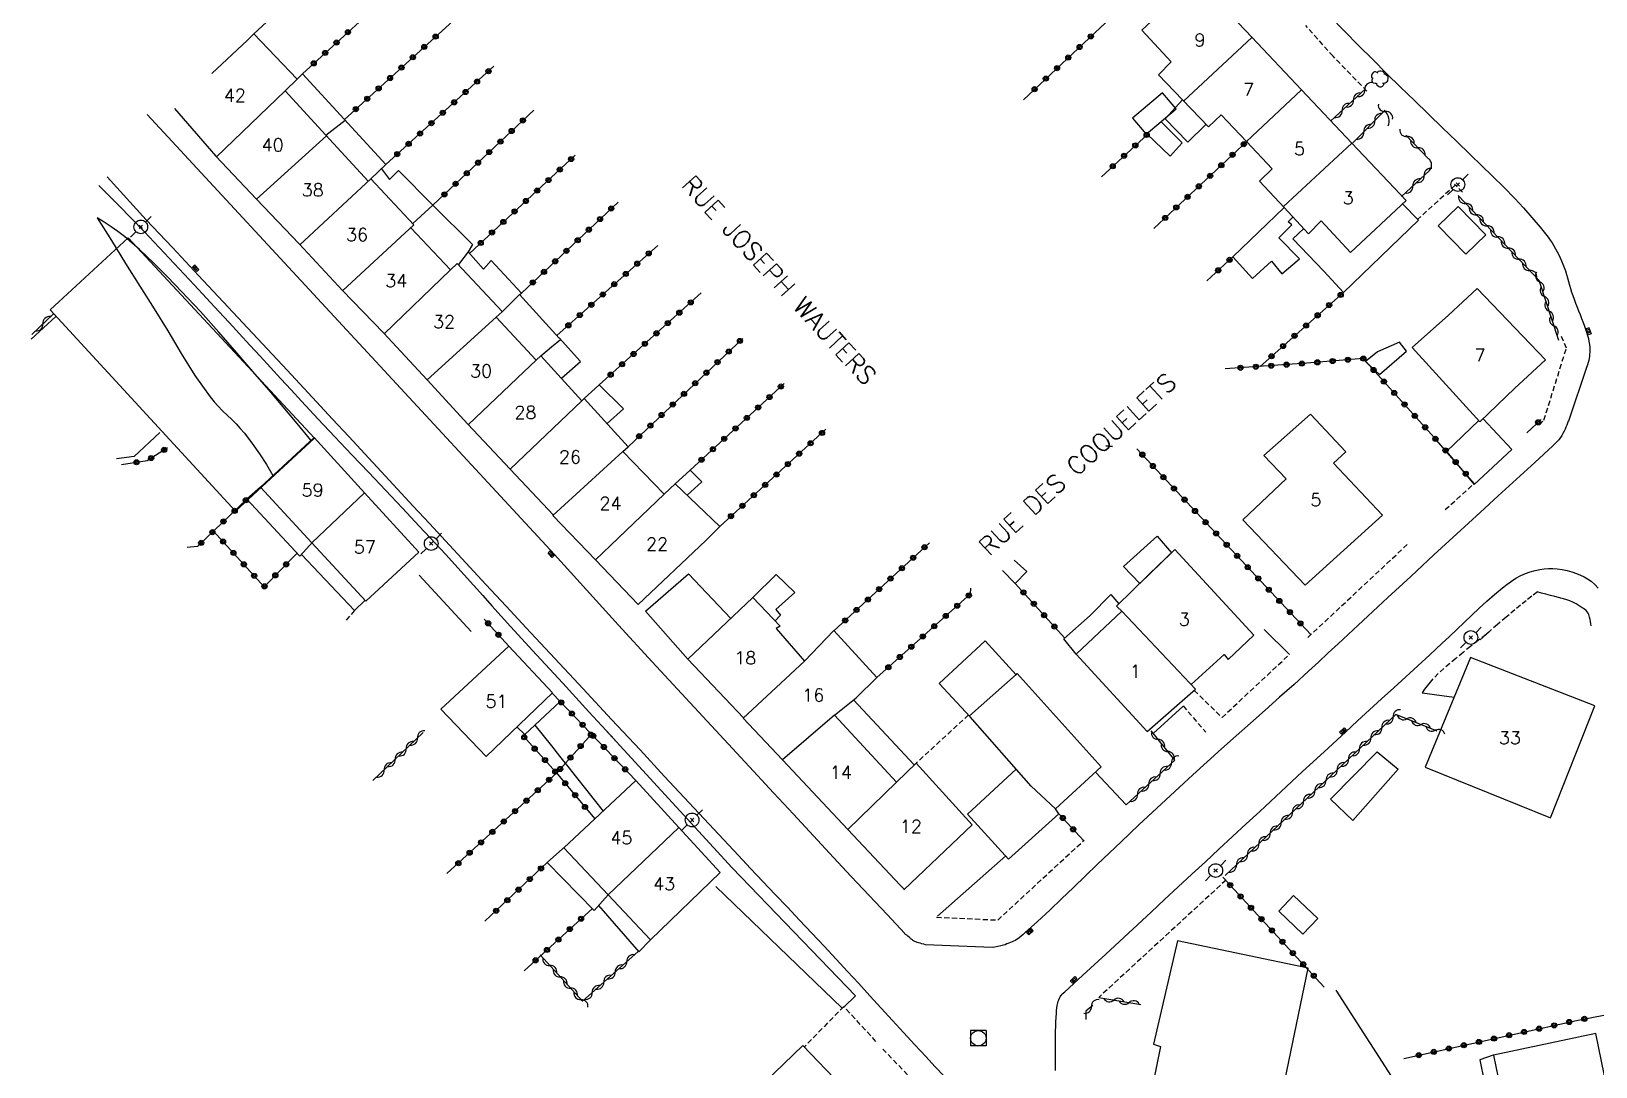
# Model space of a CAD drawing. Header units: millimetres. Extents: x 146000 to 147001, y 143000 to 144000.
# Drawn here: x 146361.1 to 146513.4, y 143409.1 to 143509.9 of the extents above; entities that cross this region are included whole.
import ezdxf
from ezdxf.enums import TextEntityAlignment as Align

# ---------------------------------------------------------------- set-up
doc = ezdxf.new("R2010")
doc.units = ezdxf.units.MM
doc.linetypes.add('DASHED', pattern=[0.75, 0.5, -0.25])
doc.layers.get('0').update_dxf_attribs({"linetype": 'CONTINUOUS'})
for name, color, linetype in [('W0014', 7, 'CONTINUOUS'), ('W0017', 7, 'CONTINUOUS'), ('W0101', 7, 'CONTINUOUS'), ('W0104', 1, 'CONTINUOUS'), ('W0105', 7, 'CONTINUOUS'), ('W0112', 1, 'DASHED'), ('W0211', 2, 'CONTINUOUS'), ('W0214', 2, 'CONTINUOUS'), ('W0300', 7, 'CONTINUOUS'), ('W0310', 3, 'CONTINUOUS'), ('W0322', 7, 'CONTINUOUS'), ('W0323', 7, 'CONTINUOUS'), ('W0333', 7, 'CONTINUOUS'), ('W0401', 7, 'CONTINUOUS'), ('W0420', 7, 'CONTINUOUS'), ('W0473', 7, 'CONTINUOUS'), ('W0989', 7, 'CONTINUOUS'), ('W0991', 7, 'CONTINUOUS'), ('W1102', 7, 'CONTINUOUS')]:
    doc.layers.add(name, color=color, linetype=linetype)
doc.styles.get("Standard").update_dxf_attribs({"font": 'romans.shx', "width": 0.85})

# ---------------------------------------------------------------- blocks, each defined once
blk = doc.blocks.new('T473')
for p, q in [((-0.166667, 0.166667), (0.166667, -0.166667)), ((-0.166667, -0.166667), (0.166667, 0.166667)), ((0.500001, 0.500001), (1.000002, 1.000002)), ((-1.000002, -1.000002), (-0.500001, -0.500001))]:
    blk.add_line(p, q)
blk.add_ellipse((0, 0), major_axis=(0.471405, 0.471405), ratio=1, start_param=5.4977871438, end_param=11.780972451)
blk = doc.blocks.new('T401')
for p, q in [((-0.3, 0.3), (0, 0.3)), ((-0.3, -0.25), (-0.3, 0.3)), ((-0.3, 0.15), (0, 0.15)), ((-0.3, 0), (0, 0)), ((0, 0.3), (0, -0.25)), ((-0.3, -0.15), (0, -0.15)), ((-0.3, -0.25), (-0.3, -0.3)), ((-0.3, -0.3), (0, -0.3)), ((0, -0.3), (0, -0.25))]:
    blk.add_line(p, q)
blk = doc.blocks.new('T420')
for p, q in [((0.75, 0.75), (-0.75, 0.75)), ((-0.75, 0.75), (-0.75, -0.75)), ((0.75, 0.75), (0.75, -0.75)), ((0.75, -0.75), (-0.75, -0.75))]:
    blk.add_line(p, q)
blk.add_ellipse((0, 0), major_axis=(-0.53, 0.53), ratio=1, start_param=3.926991, end_param=10.210176)
blk = doc.blocks.new('T300')
for p, q in [((-0.8, 0.51), (-0.86, 0.34)), ((-0.86, 0.34), (-0.86, 0.17)), ((-0.86, 0.17), (-0.74, 0.06)), ((-0.69, 0.63), (-0.8, 0.51)), ((-0.8, -0.06), (-0.74, 0.06)), ((-0.74, 0.06), (-0.69, 0.11)), ((-0.57, 0.69), (-0.69, 0.63)), ((-0.46, 0.69), (-0.57, 0.69)), ((-0.29, 0.63), (-0.46, 0.69)), ((-0.29, 0.63), (-0.17, 0.74)), ((-0.23, 0.57), (-0.29, 0.63)), ((-0.17, 0.74), (-0.06, 0.8)), ((-0.06, 0.8), (0.06, 0.8)), ((0.06, 0.8), (0.23, 0.74)), ((0.23, 0.74), (0.34, 0.63)), ((0.34, 0.63), (0.4, 0.51)), ((0.46, 0.46), (0.34, 0.46)), ((0.4, 0.51), (0.4, 0.46)), ((0.57, 0.4), (0.46, 0.46)), ((0.57, 0.4), (0.69, 0.29)), ((0.69, 0.29), (0.74, 0.17)), ((0.74, 0.06), (0.69, -0.17)), ((0.74, 0.17), (0.74, 0.06)), ((-0.8, -0.17), (-0.8, -0.06)), ((-0.8, -0.23), (-0.8, -0.17)), ((-0.74, -0.34), (-0.8, -0.23)), ((-0.69, -0.4), (-0.74, -0.34)), ((-0.51, -0.46), (-0.69, -0.4)), ((-0.4, -0.46), (-0.51, -0.46)), ((-0.4, -0.46), (-0.34, -0.46)), ((-0.34, -0.46), (-0.34, -0.4)), ((-0.34, -0.51), (-0.34, -0.46)), ((-0.29, -0.63), (-0.34, -0.51)), ((-0.17, -0.74), (-0.29, -0.63)), ((-0.06, -0.8), (-0.17, -0.74)), ((0.06, -0.8), (-0.06, -0.8)), ((0.17, -0.74), (0.06, -0.8)), ((0.23, -0.69), (0.17, -0.74)), ((0.29, -0.46), (0.23, -0.46)), ((0.29, -0.63), (0.23, -0.69)), ((0.46, -0.4), (0.29, -0.46)), ((0.34, -0.51), (0.29, -0.63)), ((0.34, -0.51), (0.34, -0.46)), ((0.57, -0.34), (0.46, -0.4)), ((0.63, -0.29), (0.57, -0.34)), ((0.69, -0.17), (0.63, -0.29))]:
    blk.add_line(p, q)
blk = doc.blocks.new('t323o')
at = {"color": 0, "linetype": 'Continuous'}
for radius in [0.25, 0.15]:
    blk.add_circle((0, 0), radius, dxfattribs=at)
blk = doc.blocks.new('t310o')
at = {"color": 0, "linetype": 'Continuous'}
for centre, start, end in [((-0.5, 0.38), 216.8699, 323.1304), ((0.5, -0.37), 36.8699, 143.1303)]:
    blk.add_arc(centre, 0.625, start, end, dxfattribs=at)
blk = doc.blocks.new('t322o')
at = {"color": 0, "linetype": 'Continuous'}
for radius in [0.25, 0.15]:
    blk.add_circle((0, 0), radius, dxfattribs=at)

msp = doc.modelspace()

# ---------------------------------------------------------------- linework, layer by layer
at = {"layer": 'W0014'}
for points in [[(146487.56, 143511.35), (146490.36, 143508.48), (146491.7, 143507.14), (146493.05, 143505.8), (146494.41, 143504.47), (146495.77, 143503.15), (146497.14, 143501.83), (146498.51, 143500.51), (146499.87, 143499.19), (146501.23, 143497.86), (146502.31, 143496.82), (146503.4, 143495.77), (146504.48, 143494.72), (146505.54, 143493.63), (146506.38, 143492.72), (146507.21, 143491.79), (146508.02, 143490.84), (146508.79, 143489.85), (146508.98, 143489.58), (146509.17, 143489.3), (146509.34, 143489.01), (146509.51, 143488.72), (146509.67, 143488.44), (146509.81, 143488.15), (146509.95, 143487.85), (146510.08, 143487.56), (146510.15, 143487.4), (146510.22, 143487.23), (146510.28, 143487.07), (146510.35, 143486.9), (146510.46, 143486.57), (146510.57, 143486.23), (146510.67, 143485.89), (146510.77, 143485.55), (146510.87, 143485.2), (146510.97, 143484.86), (146511.07, 143484.52), (146511.19, 143484.19), (146511.32, 143483.81), (146511.46, 143483.43), (146511.6, 143483.06), (146511.75, 143482.69), (146511.89, 143482.32), (146512.04, 143481.94), (146512.18, 143481.57), (146512.31, 143481.19), (146512.42, 143480.9), (146512.53, 143480.6), (146512.62, 143480.3), (146512.7, 143479.99), (146512.76, 143479.7), (146512.8, 143479.41), (146512.83, 143479.12), (146512.85, 143478.82), (146512.84, 143478.63), (146512.82, 143478.44), (146512.8, 143478.26), (146512.77, 143478.07), (146512.73, 143477.86), (146512.68, 143477.65), (146512.62, 143477.45), (146512.55, 143477.24)], [(146412.03, 143458.99), (146372.37, 143501.79)], [(146368.49, 143495.72), (146368.49, 143495.72), (146372.28, 143491.55), (146374.83, 143488.84), (146377.37, 143486.13), (146380.25, 143483.06), (146383.12, 143479.99), (146385.99, 143476.91), (146388.86, 143473.84), (146390.43, 143472.15), (146392, 143470.45), (146393.57, 143468.76), (146395.14, 143467.07), (146396.71, 143465.38), (146398.28, 143463.68), (146399.85, 143461.99), (146401.42, 143460.3), (146403.39, 143458.18), (146405.36, 143456.07), (146407.32, 143453.95), (146409.29, 143451.83), (146412.06, 143448.86), (146414.82, 143445.89), (146417.59, 143442.92), (146420.36, 143439.95), (146422.75, 143437.38), (146425.15, 143434.81), (146427.55, 143432.25), (146429.95, 143429.68), (146431.13, 143428.42), (146432.33, 143427.16), (146433.52, 143425.9), (146434.71, 143424.64), (146435.9, 143423.38), (146437.09, 143422.12), (146438.28, 143420.85), (146439.46, 143419.58), (146440.56, 143418.4), (146441.66, 143417.21), (146442.75, 143416.02), (146443.84, 143414.83), (146444.93, 143413.64), (146446.02, 143412.45), (146447.11, 143411.27), (146448.21, 143410.08), (146449.08, 143409.15), (146449.96, 143408.22)], [(146369.62, 143492.94), (146369.62, 143492.94), (146367.68, 143494.9), (146367.68, 143494.9), (146367.68, 143494.9), (146367.68, 143494.9)], [(146369.62, 143492.94), (146372.09, 143490.4), (146374.52, 143487.82), (146376.94, 143485.23), (146379.36, 143482.64), (146380.36, 143481.55), (146381.37, 143480.46), (146382.37, 143479.36), (146383.37, 143478.27), (146384.37, 143477.17), (146385.37, 143476.08), (146386.38, 143474.99), (146387.39, 143473.9), (146389.02, 143472.16), (146390.66, 143470.42), (146392.3, 143468.69), (146393.95, 143466.96), (146395.59, 143465.23), (146397.23, 143463.5), (146398.86, 143461.75), (146400.49, 143460.01), (146401.41, 143459.01), (146402.32, 143458), (146403.23, 143457), (146404.13, 143455.99), (146405.04, 143454.98), (146405.94, 143453.97), (146406.85, 143452.97), (146407.76, 143451.96), (146410.29, 143449.2), (146412.83, 143446.44), (146415.37, 143443.68), (146417.92, 143440.93)], [(146363.48, 143482.13), (146361.09, 143479.93)], [(146512.55, 143477.26), (146510.77, 143471.96)], [(146373.6, 143470.85), (146371.1, 143468.52), (146369.4, 143468.3)], [(146510.74, 143471.96), (146510.67, 143471.76), (146510.6, 143471.56), (146510.52, 143471.37), (146510.43, 143471.18), (146510.33, 143470.97), (146510.22, 143470.76), (146510.11, 143470.56), (146509.98, 143470.36), (146509.81, 143470.15), (146509.64, 143469.94), (146509.45, 143469.74), (146509.25, 143469.56)], [(146509.25, 143469.56), (146507.48, 143467.94), (146505.7, 143466.31), (146503.92, 143464.69), (146502.15, 143463.06), (146499.9, 143460.99), (146497.66, 143458.93), (146495.41, 143456.85), (146493.17, 143454.78), (146492.21, 143453.89), (146491.24, 143452.99), (146490.28, 143452.09), (146489.31, 143451.19), (146488.35, 143450.29), (146487.38, 143449.4), (146486.41, 143448.5), (146485.44, 143447.61), (146484.04, 143446.34), (146482.63, 143445.08), (146481.22, 143443.83), (146479.81, 143442.57), (146478.4, 143441.32), (146476.99, 143440.06), (146475.58, 143438.8), (146474.19, 143437.53), (146472.43, 143435.91), (146470.68, 143434.29), (146468.94, 143432.66), (146467.2, 143431.02), (146466.03, 143429.92), (146464.88, 143428.81), (146463.72, 143427.69), (146462.57, 143426.57), (146461.41, 143425.45), (146460.25, 143424.35), (146459.07, 143423.26), (146457.87, 143422.18), (146457.67, 143422.01), (146457.47, 143421.83), (146457.27, 143421.66), (146457.05, 143421.51), (146456.9, 143421.42), (146456.74, 143421.35), (146456.58, 143421.28), (146456.42, 143421.21), (146456.26, 143421.14), (146456.09, 143421.07), (146455.92, 143421), (146455.75, 143420.95), (146455.48, 143420.88), (146455.2, 143420.82), (146454.92, 143420.77), (146454.64, 143420.74)], [(146446.15, 143422.08), (146444.41, 143423.93), (146442.67, 143425.78), (146440.93, 143427.64), (146439.2, 143429.49), (146437.25, 143431.59), (146435.3, 143433.69), (146433.36, 143435.79), (146431.41, 143437.89), (146428.12, 143441.43), (146424.83, 143444.98), (146421.55, 143448.53), (146418.28, 143452.09), (146416.71, 143453.81), (146415.15, 143455.53), (146413.59, 143457.26), (146412.04, 143458.99)], [(146461.27, 143416), (146463.48, 143418.04), (146465.7, 143420.08), (146467.91, 143422.12), (146470.12, 143424.17), (146471.44, 143425.39), (146472.76, 143426.62), (146474.09, 143427.85), (146475.41, 143429.07), (146476.73, 143430.3), (146478.06, 143431.53), (146479.38, 143432.76), (146480.7, 143433.98), (146482.79, 143435.92), (146484.87, 143437.85), (146486.96, 143439.78), (146489.05, 143441.7), (146490.22, 143442.78), (146491.4, 143443.86), (146492.57, 143444.93), (146493.75, 143446), (146494.92, 143447.08), (146496.1, 143448.15), (146497.27, 143449.22), (146498.44, 143450.3), (146499.18, 143450.98), (146499.9, 143451.67), (146500.62, 143452.36), (146501.34, 143453.06), (146502.07, 143453.75), (146502.81, 143454.42), (146503.57, 143455.08), (146504.34, 143455.72), (146504.76, 143456.05), (146505.2, 143456.37), (146505.65, 143456.67), (146506.12, 143456.93), (146506.57, 143457.13), (146507.03, 143457.29), (146507.51, 143457.43), (146507.99, 143457.52), (146508.41, 143457.58), (146508.83, 143457.61), (146509.25, 143457.61), (146509.67, 143457.58), (146510.15, 143457.51), (146510.63, 143457.42), (146511.09, 143457.29), (146511.55, 143457.13), (146511.92, 143456.98), (146512.28, 143456.81), (146512.63, 143456.61), (146512.96, 143456.38), (146513.33, 143456.06), (146513.67, 143455.71)], [(146441.34, 143416.03), (146429.34, 143428.49), (146416.98, 143441.95)], [(146448.15, 143421), (146447.98, 143421.04), (146447.81, 143421.09), (146447.64, 143421.14), (146447.48, 143421.19), (146447.35, 143421.23), (146447.23, 143421.27), (146447.11, 143421.32), (146446.99, 143421.38), (146446.93, 143421.42), (146446.88, 143421.46), (146446.82, 143421.51), (146446.77, 143421.55), (146446.72, 143421.6), (146446.66, 143421.65), (146446.61, 143421.7), (146446.56, 143421.74), (146446.45, 143421.83), (146446.33, 143421.92), (146446.22, 143422), (146446.11, 143422.08)], [(146454.64, 143420.74), (146448.15, 143421)], [(146440.23, 143414.95), (146441.35, 143416.03)], [(146460.82, 143408.77), (146460.82, 143409.29), (146460.82, 143409.82), (146460.82, 143410.34), (146460.82, 143410.86), (146460.83, 143411.3), (146460.83, 143411.74), (146460.83, 143412.17), (146460.83, 143412.61), (146460.84, 143413.04), (146460.85, 143413.48), (146460.87, 143413.91), (146460.9, 143414.35), (146460.92, 143414.6), (146460.95, 143414.85), (146460.98, 143415.1), (146461.04, 143415.35), (146461.08, 143415.5), (146461.13, 143415.65), (146461.19, 143415.79), (146461.26, 143415.92), (146461.36, 143416.06), (146461.47, 143416.19), (146461.59, 143416.31), (146461.72, 143416.41)]]:
    msp.add_lwpolyline(points, dxfattribs=at)
at = {"layer": 'W0017'}
for points in [[(146483.6, 143449.25), (146481.12, 143451.69)], [(146496.51, 143445.52), (146499.64, 143445.1)], [(146464.7, 143437.8), (146467.7, 143434.61)], [(146455.97, 143429.64), (146449.31, 143423.77)]]:
    msp.add_lwpolyline(points, dxfattribs=at)
at = {"layer": 'W0101'}
for points in [[(146479.93, 143509.31), (146474.54, 143514.99), (146469.23, 143510), (146472.09, 143506.94), (146470.85, 143505.66), (146473.17, 143503.22)], [(146385.8, 143504.11), (146386.97, 143505.23), (146382.77, 143509.64), (146382.13, 143509.03)], [(146484.76, 143504.19), (146479.93, 143509.31)], [(146489.66, 143499.02), (146484.76, 143504.19)], [(146385.8, 143504.11), (146389.77, 143499.78)], [(146473.17, 143503.22), (146475.7, 143500.59), (146476.95, 143501.78), (146479.42, 143499.16)], [(146375.02, 143502.39), (146379.06, 143497.74)], [(146389.77, 143499.78), (146393.88, 143495.3)], [(146479.42, 143499.16), (146481.92, 143496.51), (146480.67, 143495.32), (146483.07, 143492.75)], [(146494.95, 143493.43), (146489.66, 143499.02)], [(146379.06, 143497.74), (146383.03, 143493.57)], [(146398.35, 143491.07), (146394.15, 143495.55)], [(146383.03, 143493.57), (146387.18, 143489.21)], [(146483.07, 143492.75), (146485.46, 143490.19), (146486.69, 143491.45), (146489.55, 143488.36), (146494.95, 143493.43)], [(146398.05, 143490.78), (146401.91, 143486.68)], [(146387.18, 143489.21), (146391.4, 143484.68)], [(146406.96, 143482.6), (146402.56, 143487.31), (146401.91, 143486.68)], [(146391.4, 143484.68), (146395.38, 143480.55)], [(146408.57, 143484.23), (146406.93, 143482.58)], [(146406.93, 143482.58), (146406.35, 143482.06)], [(146410.24, 143477.88), (146406.35, 143482.06)], [(146395.38, 143480.55), (146399.63, 143475.96)], [(146410.71, 143478.32), (146410.24, 143477.88)], [(146414.68, 143473.93), (146410.71, 143478.32)], [(146399.63, 143475.96), (146403.61, 143471.67)], [(146414.92, 143474.16), (146414.69, 143473.93)], [(146419.19, 143469.46), (146414.92, 143474.16)], [(146403.61, 143471.67), (146407.73, 143467.27)], [(146388.63, 143470.36), (146383.39, 143465.52), (146388.39, 143460.12)], [(146393.54, 143464.98), (146388.63, 143470.36)], [(146418.7, 143469.01), (146419.19, 143469.46)], [(146418.7, 143469.01), (146422.71, 143464.84)], [(146407.73, 143467.27), (146411.92, 143462.79)], [(146398.82, 143459.19), (146393.54, 143464.98)], [(146420.18, 143454.12), (146426.76, 143460.33), (146428.12, 143461.7), (146423.78, 143465.87), (146422.71, 143464.84)], [(146411.92, 143462.79), (146411.88, 143462.77), (146416.03, 143458.45)], [(146388.39, 143460.12), (146393.67, 143454.42), (146398.82, 143459.19)], [(146416.03, 143458.45), (146420.18, 143454.12)], [(146474.03, 143446.31), (146477.24, 143449.23), (146477.62, 143448.76), (146480.13, 143451.11), (146472.44, 143459.47), (146469.95, 143457.05), (146466.75, 143453.96), (146467.35, 143453.39)], [(146425.03, 143448.8), (146431.36, 143454.78), (146434, 143452.01), (146433.62, 143451.77), (146436.36, 143448.59)], [(146467.27, 143453.47), (146462.83, 143449.27), (146469.73, 143441.76)], [(146439.31, 143443.33), (146441.4, 143445.04), (146443.42, 143447), (146439.24, 143451.57), (146436.36, 143448.59)], [(146411.84, 143445.51), (146405.38, 143439.32), (146400.96, 143443.93), (146407.6, 143450.06)], [(146407.6, 143450.06), (146411.84, 143445.51)], [(146425.03, 143448.8), (146430.42, 143443.07), (146430.41, 143443.06)], [(146469.73, 143441.76), (146474.45, 143445.87)], [(146445.34, 143436.83), (146439.31, 143443.33)], [(146430.41, 143443.06), (146434.22, 143439)], [(146434.22, 143439), (146440.61, 143432.21)], [(146446.06, 143426.35), (146452.71, 143432.66), (146447.25, 143438.68), (146445.34, 143436.83)], [(146417.25, 143425.85), (146412.95, 143430.43), (146419.94, 143436.97)], [(146419.94, 143436.97), (146424.15, 143432.41)], [(146424.15, 143432.41), (146428.17, 143428.04)], [(146440.61, 143432.21), (146445.7, 143426.79)], [(146428.17, 143428.04), (146421.37, 143421.46), (146417.25, 143425.85)], [(146481.86, 143401.5), (146485.41, 143418.71), (146472.71, 143421.37), (146470.36, 143411.33), (146471.03, 143411.08), (146469.46, 143403.29), (146470.43, 143403.07), (146470.27, 143402.25), (146471.6, 143400.01), (146474.16, 143399.49), (146474.35, 143399.61)]]:
    msp.add_lwpolyline(points, dxfattribs=at)
for points in [[(146362.92, 143482.78), (146370.53, 143489.79), (146388.65, 143470.31), (146380.98, 143463.18)], [(146502.14, 143471.88), (146495.53, 143479.11), (146499.08, 143482.27), (146501.88, 143484.86), (146508.54, 143477.91), (146505.51, 143475.14), (146505.53, 143475.15)], [(146485.12, 143455.99), (146492.64, 143462.79), (146487.89, 143467.85), (146489.09, 143468.96), (146485.66, 143472.62), (146481.11, 143468.62), (146483.27, 143466.33), (146479.06, 143462.35)], [(146513.34, 143444.25), (146501.22, 143448.94), (146496.82, 143438.28), (146509.01, 143433.35)], [(146513.42, 143412.35), (146503.45, 143410.26), (146504.84, 143403.64), (146514.8, 143405.72)], [(146436.2, 143411.2), (146443.76, 143403.31), (146436.33, 143396.24), (146428.8, 143404.07)]]:
    msp.add_lwpolyline(points, close=True, dxfattribs=at)
at = {"layer": 'W0104'}
for points in [[(146394.15, 143495.55), (146395.61, 143496.93), (146387.48, 143505.77), (146386.97, 143505.23)], [(146475.46, 143500.83), (146473.7, 143499.1), (146471.5, 143501.38), (146473.17, 143503.23)], [(146389.77, 143499.78), (146391.65, 143501.24)], [(146469.72, 143499.92), (146471.98, 143497.75), (146473.16, 143499.04), (146471.1, 143501.1)], [(146395.18, 143496.52), (146395.97, 143495.47), (146396.85, 143496.35), (146400.2, 143492.99)], [(146400.2, 143492.99), (146398.25, 143491.18)], [(146400.2, 143492.99), (146404.05, 143489.16), (146403.63, 143488.42)], [(146483.07, 143492.75), (146478.07, 143487.95), (146479.99, 143485.83), (146481.84, 143487.54), (146482.85, 143486.3), (146484.58, 143487.75), (146482.55, 143489.79), (146483.83, 143491.06), (146483.48, 143491.36), (146483.93, 143491.82)], [(146494.59, 143493.1), (146496.17, 143491.52), (146488.86, 143484.49), (146486.93, 143486.54), (146483.92, 143489.7), (146484.99, 143490.69)], [(146408.62, 143484.27), (146408.82, 143484.42), (146405.87, 143487.59), (146405.13, 143486.74), (146403.63, 143488.42), (146402.67, 143487.19)], [(146412.7, 143476.13), (146414.55, 143477.76), (146412.5, 143480.05), (146412.48, 143480.04), (146408.62, 143484.27), (146406.88, 143482.54)], [(146411.75, 143479.18), (146412.63, 143479.91)], [(146410.71, 143478.32), (146411.75, 143479.18)], [(146414.91, 143474.15), (146416.38, 143475.48), (146418.74, 143473.14), (146417.15, 143471.71)], [(146502.45, 143472.18), (146505.24, 143469.19)], [(146502.02, 143472.01), (146498.89, 143468.99), (146501.58, 143465.8)], [(146501.58, 143465.79), (146505.24, 143469.19)], [(146423.78, 143465.87), (146425.25, 143467.18), (146426.37, 143466.05), (146424.95, 143464.74)], [(146383.39, 143465.52), (146382.09, 143464.37), (146387.23, 143458.8), (146388.5, 143460.22)], [(146387.4, 143458.99), (146392.57, 143453.52), (146393.58, 143454.51)], [(146456.8, 143458.44), (146458.02, 143457.33), (146456.9, 143456.16)], [(146420.88, 143453.47), (146425.07, 143457.08), (146429.21, 143452.75)], [(146431.36, 143454.78), (146433.61, 143457.03), (146435.44, 143455.29), (146433.6, 143453.61), (146434.04, 143453.07), (146433.51, 143452.52)], [(146456.9, 143456.16), (146455.66, 143457.41)], [(146462.83, 143449.27), (146461.63, 143450.77), (146464.19, 143453.05), (146466.2, 143455.09), (146466.98, 143454.19)], [(146420.88, 143453.47), (146425.03, 143448.8)], [(146452.45, 143443.26), (146457, 143447.3)], [(146447.06, 143438.5), (146441.14, 143444.82)], [(146456.97, 143438.09), (146452.24, 143433.69), (146456.25, 143429.34), (146461.14, 143433.75), (146460.81, 143434.22)], [(146417.25, 143425.85), (146415.9, 143424.34), (146411.33, 143429), (146413.12, 143430.6)], [(146445.7, 143426.79), (146446.1, 143426.38)], [(146416.31, 143424.8), (146420.23, 143420.3), (146421.37, 143421.46)], [(146503.44, 143410.26), (146502.13, 143409.78), (146502.99, 143405.65), (146504.35, 143405.95)]]:
    msp.add_lwpolyline(points, dxfattribs=at)
for points in [[(146471.23, 143503.92), (146468.32, 143501.43), (146469.65, 143499.87), (146472.57, 143502.36)], [(146498.06, 143490.96), (146500.76, 143488.2), (146502.71, 143490.1), (146500.02, 143492.86)], [(146494.32, 143479.65), (146492.17, 143478.71), (146491, 143477.77), (146492.36, 143476.48), (146495, 143478.76)], [(146469.03, 143456.17), (146467.42, 143457.8), (146470.7, 143460.76), (146472.12, 143459.15)], [(146460.81, 143434.22), (146458.45, 143436.42), (146452.51, 143443.19), (146449.49, 143446.41), (146453.96, 143450.57), (146456.98, 143447.27), (146457.09, 143447.4), (146465.27, 143438.32)], [(146494.17, 143438.08), (146489.76, 143433.09), (146487.59, 143435.16), (146492.14, 143439.78)], [(146484, 143425.79), (146486.35, 143423.55), (146484.91, 143422.04), (146482.56, 143424.28)]]:
    msp.add_lwpolyline(points, close=True, dxfattribs=at)
at = {"layer": 'W0105'}
for points in [[(146412.59, 143444.67), (146411.82, 143445.48)], [(146412.59, 143444.67), (146409.15, 143441.47), (146408.38, 143442.19)]]:
    msp.add_lwpolyline(points, dxfattribs=at)
at = {"layer": 'W0112'}
for points in [[(146491.14, 143504.07), (146487.84, 143507.46), (146485.19, 143510.45)], [(146500.46, 143494.24), (146499.65, 143495.02)], [(146499.72, 143494.91), (146496.1, 143491.6)], [(146507.93, 143471.58), (146508.37, 143472.05), (146510.56, 143479.05), (146510.07, 143480.23)], [(146498.76, 143463.34), (146501.59, 143465.89)], [(146485.39, 143450.9), (146495.14, 143460.02)], [(146507.74, 143455.33), (146507.18, 143454.91), (146506.63, 143454.48), (146506.09, 143454.04), (146505.55, 143453.6), (146504.69, 143452.88), (146503.84, 143452.16), (146503, 143451.42), (146502.16, 143450.67)], [(146512.96, 143452.02), (146512.94, 143452.24), (146512.91, 143452.45), (146512.87, 143452.66), (146512.82, 143452.87), (146512.77, 143453.01), (146512.73, 143453.14), (146512.67, 143453.28), (146512.59, 143453.4), (146512.48, 143453.52), (146512.36, 143453.62), (146512.23, 143453.71), (146512.1, 143453.8), (146511.81, 143453.99), (146511.51, 143454.17), (146511.19, 143454.33), (146510.88, 143454.47), (146510.52, 143454.6), (146510.15, 143454.7), (146509.78, 143454.79), (146509.42, 143454.89), (146509, 143455), (146508.57, 143455.11), (146508.15, 143455.22), (146507.73, 143455.33)], [(146392.57, 143453.52), (146391.73, 143452.59)], [(146502.72, 143451.17), (146501.97, 143450.61), (146501.23, 143450.03), (146500.5, 143449.45), (146499.78, 143448.85), (146499.21, 143448.37), (146498.64, 143447.89), (146498.09, 143447.4), (146497.56, 143446.87), (146497.28, 143446.55), (146497, 143446.21), (146496.75, 143445.87), (146496.51, 143445.51)], [(146477.03, 143443.11), (146483.59, 143449.25)], [(146474.32, 143445.75), (146477.05, 143443.1)], [(146452.34, 143443.37), (146447.25, 143438.68)], [(146473.25, 143444.25), (146475.45, 143441.67)], [(146470.45, 143441.43), (146469.97, 143441.96)], [(146449.23, 143423.68), (146455.19, 143423.4), (146463.61, 143431.18)], [(146477.42, 143427.29), (146465.02, 143415.86)], [(146440.2, 143414.99), (146436.34, 143411.04)], [(146443.33, 143411.59), (146440.19, 143414.99)], [(146447.46, 143407.26), (146444.01, 143410.83)]]:
    msp.add_lwpolyline(points, dxfattribs=at)
at = {"layer": 'W0211'}
for points in [[(146388.32, 143470.09), (146386.97, 143471.72), (146385.62, 143473.35), (146384.25, 143474.96), (146382.87, 143476.57), (146381.11, 143478.59), (146379.35, 143480.62), (146377.56, 143482.62), (146375.73, 143484.58), (146374.39, 143485.96), (146373.02, 143487.33), (146371.62, 143488.66), (146370.16, 143489.92), (146369.53, 143490.41), (146368.87, 143490.88), (146368.2, 143491.33), (146367.51, 143491.74)], [(146440.04, 143414.83), (146427.75, 143426.67)]]:
    msp.add_lwpolyline(points, dxfattribs=at)
at = {"layer": 'W0214'}
for points in [[(146367.51, 143491.74), (146368.89, 143489.53), (146370.27, 143487.31), (146371.66, 143485.1), (146373.05, 143482.89), (146374.37, 143480.73), (146375.67, 143478.54), (146377.02, 143476.39), (146378.49, 143474.32), (146378.88, 143473.85), (146379.3, 143473.4), (146379.72, 143472.96), (146380.16, 143472.54), (146380.6, 143472.11), (146381.03, 143471.68), (146381.44, 143471.23), (146381.84, 143470.77), (146382.59, 143469.78), (146383.31, 143468.77), (146383.98, 143467.72), (146384.61, 143466.65)], [(146410.13, 143442.37), (146410.93, 143441.36), (146411.73, 143440.36), (146412.53, 143439.35), (146413.33, 143438.34), (146414.19, 143437.26), (146415.05, 143436.18), (146415.91, 143435.09), (146416.77, 143434.01)]]:
    msp.add_lwpolyline(points, dxfattribs=at)
at = {"layer": 'W0300'}
for points in [[(146403.93, 143451.47), (146398.84, 143456.95)], [(146488.11, 143416.58), (146498.23, 143400.84)]]:
    msp.add_lwpolyline(points, dxfattribs=at)
at = {"layer": 'W0310'}
for points in [[(146487.62, 143501.18), (146490.96, 143504.26)], [(146489.78, 143499.05), (146492.86, 143502.14)], [(146493.2, 143500.68), (146493.26, 143500.86), (146493.3, 143501.06), (146493.3, 143501.25), (146493.27, 143501.45), (146493.2, 143501.67), (146493.1, 143501.87), (146492.97, 143502.06), (146492.81, 143502.23)], [(146497.14, 143497.5), (146494.92, 143499.78)], [(146497.23, 143496.34), (146497.3, 143496.43), (146497.37, 143496.54), (146497.41, 143496.65), (146497.44, 143496.77), (146497.44, 143496.87), (146497.44, 143496.97), (146497.42, 143497.07), (146497.38, 143497.17), (146497.34, 143497.27), (146497.28, 143497.36), (146497.21, 143497.45), (146497.14, 143497.52)], [(146494.52, 143493.81), (146497.24, 143496.35)], [(146509.81, 143479.8), (146507.92, 143485.65), (146500.02, 143493.9)], [(146361.14, 143480.39), (146363.24, 143482.4)], [(146497.99, 143441.79), (146493.95, 143443.42), (146477.33, 143427.73)], [(146399.25, 143441.66), (146394.35, 143436.97)], [(146467.7, 143434.61), (146472.42, 143438.97), (146470.45, 143441.43)], [(146410.63, 143420), (146414.75, 143415.49), (146420.19, 143420.35)], [(146465.02, 143415.86), (146469.13, 143415.18)], [(146464.44, 143415.1), (146463.78, 143414.52), (146463.77, 143413.73)]]:
    msp.add_lwpolyline(points, dxfattribs=at)
at = {"layer": 'W0322'}
msp.add_lwpolyline([(146419.95, 143436.98), (146412.6, 143444.67)], dxfattribs=at)
at = {"layer": 'W0323'}
for points in [[(146457.69, 143503.23), (146475.81, 143520.27)], [(146392.75, 143518.91), (146382.77, 143509.64)], [(146387.48, 143505.77), (146397.47, 143514.88)], [(146402.12, 143510.89), (146391.58, 143501.31)], [(146395.61, 143496.93), (146406.14, 143506.49)], [(146400.21, 143493), (146410.03, 143502.23)], [(146469.79, 143499.9), (146465.29, 143495.74)], [(146470.39, 143490.71), (146479.54, 143499.27)], [(146414.06, 143497.83), (146403.75, 143488.28)], [(146408.82, 143484.42), (146418.23, 143493.27)], [(146422.08, 143489.06), (146412.26, 143480.28)], [(146475.56, 143485.61), (146478.07, 143487.95)], [(146416.38, 143475.48), (146426.32, 143484.43)], [(146480.73, 143477.27), (146488.86, 143484.49)], [(146430.36, 143480.01), (146419.19, 143469.46)], [(146501.59, 143465.89), (146497.68, 143470.37), (146490.78, 143478.05), (146485.28, 143477.59), (146481.05, 143477.29), (146477.33, 143477.06)], [(146425.25, 143467.18), (146434.38, 143475.61)], [(146438.45, 143471.16), (146428.12, 143461.7)], [(146506.7, 143470.82), (146508.12, 143472.12)], [(146369.86, 143467.72), (146372.36, 143468.11), (146374.36, 143469.38)], [(146485.69, 143451.18), (146468.73, 143469.26)], [(146382.09, 143464.37), (146377.28, 143459.77), (146376.28, 143459.66)], [(146378.83, 143461.26), (146383.76, 143455.84), (146386.96, 143459.08)], [(146439.24, 143451.55), (146448.55, 143460.12)], [(146443.42, 143447), (146452.55, 143455.15), (146452.58, 143455.71)], [(146456.9, 143456.16), (146461.72, 143450.85)], [(146407.58, 143450.05), (146405.2, 143452.69)], [(146415.62, 143441.49), (146412.25, 143437.73), (146401.56, 143427.92)], [(146409, 143441.29), (146412.17, 143437.79), (146415.97, 143433.26)], [(146463.56, 143431.12), (146461.14, 143433.75)], [(146411.33, 143428.99), (146405.26, 143423.28)], [(146477.12, 143427.56), (146486.98, 143416.88)], [(146415.72, 143424.52), (146409.08, 143418.47)], [(146494.73, 143409.93), (146511.55, 143413.63), (146517.18, 143414.72)]]:
    msp.add_lwpolyline(points, dxfattribs=at)
at = {"layer": 'W0333'}
msp.add_lwpolyline([(146470.34, 143441.54), (146473.26, 143444.23)], dxfattribs=at)
at = {"layer": 'W1102'}
for points in [[(146382.13, 143509.03), (146378.67, 143505.8)], [(146473.29, 143503.1), (146479.93, 143509.3)], [(146479.42, 143499.16), (146484.76, 143504.2)], [(146379.12, 143497.68), (146385.8, 143504.11)], [(146389.83, 143499.72), (146383.03, 143493.57)], [(146483, 143492.83), (146489.66, 143499.02)], [(146394.15, 143495.55), (146387.25, 143489.13)], [(146391.42, 143484.66), (146398.35, 143491.07)], [(146401.91, 143486.68), (146395.46, 143480.46)], [(146406.35, 143482.06), (146399.63, 143475.96)], [(146409.05, 143476.74), (146403.66, 143471.62)], [(146410.24, 143477.88), (146409.05, 143476.74)], [(146414.69, 143473.93), (146407.73, 143467.27)], [(146411.88, 143462.77), (146418.7, 143469.01)], [(146393.54, 143464.98), (146388.39, 143460.12)], [(146422.71, 143464.84), (146416.03, 143458.45)], [(146474.45, 143445.87), (146467.27, 143453.47)], [(146436.36, 143448.59), (146430.41, 143443.06)], [(146439.31, 143443.33), (146434.22, 143439)], [(146445.34, 143436.83), (146440.61, 143432.21)], [(146424.15, 143432.41), (146417.25, 143425.85)]]:
    msp.add_lwpolyline(points, dxfattribs=at)

# ---------------------------------------------------------------- block references
at = {"layer": 'W0300'}
msp.add_blockref('T300', (146492.44, 143505.26), dxfattribs=at)
at = {"layer": 'W0310'}
for p, rotation in [((146490.93, 143504.22), 42.5762286559029), ((146488.72, 143502.19), 42.5762286559029), ((146489.83, 143503.21), 42.5762286559029), ((146492.95, 143502.08), 133.7514466073358), ((146491.9, 143501.18), 45.06492962343233), ((146490.84, 143500.11), 45.06492962343233), ((146495.05, 143499.65), 134.2249214119711), ((146496.1, 143498.57), 134.2249214119711), ((146496.72, 143495.86), 42.93863461129253), ((146495.62, 143494.84), 42.93863461129253), ((146500.76, 143493.13), 133.7556373201657), ((146501.8, 143492.04), 133.7556373201657), ((146502.84, 143490.96), 133.7556373201657), ((146503.87, 143489.88), 133.7556373201657), ((146504.91, 143488.79), 133.7556373201657), ((146505.95, 143487.71), 133.7556373201657), ((146506.99, 143486.63), 133.7556373201657), ((146507.97, 143485.51), 107.8927150664889), ((146508.43, 143484.08), 107.8927150664889), ((146508.89, 143482.65), 107.8927150664889), ((146362.23, 143481.43), 43.71378236812096), ((146509.35, 143481.23), 107.8927150664889), ((146493.69, 143443.18), 223.3506608524866), ((146495.02, 143442.99), 158.1082649029513), ((146398.68, 143441.12), 223.8146529284074), ((146470.81, 143440.98), 128.7195031800773), ((146491.51, 143441.12), 223.3506608524866), ((146492.6, 143442.15), 223.3506608524866), ((146496.41, 143442.43), 158.1082649029513), ((146497.8, 143441.87), 158.1082649029513), ((146397.6, 143440.08), 223.8146529284074), ((146471.75, 143439.81), 128.7195031800773), ((146490.42, 143440.09), 223.3506608524866), ((146395.44, 143438.01), 223.8146529284074), ((146396.52, 143439.04), 223.8146529284074), ((146472.1, 143438.68), 42.72400134330816), ((146488.24, 143438.03), 223.3506608524866), ((146489.33, 143439.06), 223.3506608524866), ((146469.9, 143436.64), 42.72400134330816), ((146471, 143437.66), 42.72400134330816), ((146487.15, 143437), 223.3506608524866), ((146468.8, 143435.63), 42.72400134330816), ((146484.97, 143434.94), 223.3506608524866), ((146486.06, 143435.97), 223.3506608524866), ((146483.88, 143433.91), 223.3506608524866), ((146481.7, 143431.85), 223.3506608524866), ((146482.79, 143432.88), 223.3506608524866), ((146480.61, 143430.82), 223.3506608524866), ((146478.42, 143428.76), 223.3506608524866), ((146479.51, 143429.79), 223.3506608524866), ((146411.57, 143418.97), 312.3911098686414), ((146417.95, 143418.35), 41.73537866348947), ((146419.07, 143419.35), 41.73537866348947), ((146412.58, 143417.86), 312.3911098686414), ((146413.59, 143416.76), 312.3911098686414), ((146416.83, 143417.35), 41.73537866348947), ((146414.6, 143415.65), 312.3911098686414), ((146415.71, 143416.35), 41.73537866348947), ((146464.31, 143414.99), 221.0931836170682), ((146466.5, 143415.61), 350.7096551287678), ((146467.98, 143415.37), 350.7096551287678)]:
    msp.add_blockref('t310o', p, dxfattribs=dict(at, rotation=rotation))
at = {"layer": 'W0322', "rotation": 133.6968353374837}
for p in [(146412.69, 143444.58), (146413.73, 143443.49), (146414.77, 143442.41), (146415.8, 143441.32), (146416.84, 143440.24), (146417.87, 143439.15), (146418.91, 143438.07)]:
    msp.add_blockref('t322o', p, dxfattribs=at)
at = {"layer": 'W0323'}
for p, rotation in [((146390.81, 143508.8), 42.36348972557325), ((146391.92, 143509.81), 42.36348972557325), ((146399.35, 143508.38), 222.2979039414502), ((146400.46, 143509.38), 222.2979039414502), ((146463.16, 143508.37), 43.23762993244519), ((146464.25, 143509.4), 43.23762993244519), ((146389.7, 143507.79), 42.36348972557325), ((146398.24, 143507.37), 222.2979039414502), ((146462.06, 143507.34), 43.23762993244519), ((146388.59, 143506.78), 42.36348972557325), ((146396.02, 143505.35), 222.2979039414502), ((146397.13, 143506.36), 222.2979039414502), ((146405.6, 143506.01), 42.27690412962689), ((146460.97, 143506.31), 43.23762993244519), ((146394.91, 143504.34), 222.2979039414502), ((146403.38, 143503.99), 42.27690412962689), ((146404.49, 143505), 42.27690412962689), ((146458.78, 143504.26), 43.23762993244519), ((146459.88, 143505.29), 43.23762993244519), ((146392.69, 143502.32), 222.2979039414502), ((146393.8, 143503.33), 222.2979039414502), ((146402.27, 143502.98), 42.27690412962689), ((146400.05, 143500.96), 42.27690412962689), ((146401.16, 143501.97), 42.27690412962689), ((146408.96, 143501.22), 43.25280380439003), ((146398.94, 143499.95), 42.27690412962689), ((146407.86, 143500.19), 43.25280380439003), ((146469.69, 143499.81), 222.7864515269333), ((146396.72, 143497.94), 42.27690412962689), ((146397.83, 143498.94), 42.27690412962689), ((146405.68, 143498.14), 43.25280380439003), ((146406.77, 143499.16), 43.25280380439003), ((146467.49, 143497.78), 222.7864515269333), ((146468.59, 143498.79), 222.7864515269333), ((146478.06, 143497.88), 43.13291613178464), ((146479.15, 143498.91), 43.13291613178464), ((146404.59, 143497.11), 43.25280380439003), ((146412.55, 143496.44), 222.8040226179023), ((146413.65, 143497.46), 222.8040226179023), ((146466.39, 143496.76), 222.7864515269333), ((146476.96, 143496.86), 43.13291613178464), ((146402.4, 143495.05), 43.25280380439003), ((146403.49, 143496.08), 43.25280380439003), ((146411.45, 143495.42), 222.8040226179023), ((146474.77, 143494.81), 43.13291613178464), ((146475.87, 143495.83), 43.13291613178464), ((146401.31, 143494.02), 43.25280380439003), ((146409.25, 143493.38), 222.8040226179023), ((146410.35, 143494.4), 222.8040226179023), ((146473.68, 143493.78), 43.13291613178464), ((146408.15, 143492.36), 222.8040226179023), ((146416.47, 143491.62), 43.24363570589423), ((146417.56, 143492.65), 43.24363570589423), ((146471.49, 143491.73), 43.13291613178464), ((146472.58, 143492.76), 43.13291613178464), ((146405.95, 143490.32), 222.8040226179023), ((146407.05, 143491.34), 222.8040226179023), ((146415.38, 143490.59), 43.24363570589423), ((146404.85, 143489.3), 222.8040226179023), ((146414.29, 143489.56), 43.24363570589423), ((146412.1, 143487.51), 43.24363570589423), ((146413.19, 143488.53), 43.24363570589423), ((146420.09, 143487.28), 221.7581499854992), ((146421.21, 143488.28), 221.7581499854992), ((146477.76, 143487.65), 42.79609328432922), ((146411.01, 143486.48), 43.24363570589423), ((146418.97, 143486.28), 221.7581499854992), ((146476.66, 143486.63), 42.79609328432922), ((146409.92, 143485.45), 43.24363570589423), ((146416.74, 143484.28), 221.7581499854992), ((146417.85, 143485.28), 221.7581499854992), ((146488.58, 143484.24), 41.5832453670682), ((146415.62, 143483.28), 221.7581499854992), ((146424.19, 143482.51), 42.00367548975589), ((146425.3, 143483.51), 42.00367548975589), ((146487.46, 143483.25), 41.5832453670682), ((146413.38, 143481.28), 221.7581499854992), ((146414.5, 143482.28), 221.7581499854992), ((146423.07, 143481.5), 42.00367548975589), ((146485.21, 143481.26), 41.5832453670682), ((146486.34, 143482.25), 41.5832453670682), ((146420.84, 143479.49), 42.00367548975589), ((146421.96, 143480.5), 42.00367548975589), ((146430.09, 143479.76), 223.391748744118), ((146484.09, 143480.26), 41.5832453670682), ((146419.73, 143478.49), 42.00367548975589), ((146429, 143478.73), 223.391748744118), ((146481.85, 143478.27), 41.5832453670682), ((146482.97, 143479.26), 41.5832453670682), ((146490.79, 143478.04), 131.9686470747108), ((146417.5, 143476.48), 42.00367548975589), ((146418.61, 143477.49), 42.00367548975589), ((146426.82, 143476.67), 223.391748744118), ((146427.91, 143477.7), 223.391748744118), ((146478.82, 143477.15), 183.6125466702007), ((146480.32, 143477.25), 183.6125466702007), ((146481.82, 143477.35), 184.0576939237104), ((146483.31, 143477.45), 184.0576939237104), ((146484.81, 143477.56), 184.0576939237104), ((146486.31, 143477.68), 184.7386435337785), ((146487.8, 143477.8), 184.7386435337785), ((146489.29, 143477.93), 184.7386435337785), ((146491.79, 143476.93), 131.9686470747108), ((146425.73, 143475.64), 223.391748744118), ((146434.07, 143475.32), 42.68992647379822), ((146492.79, 143475.81), 131.9686470747108), ((146423.55, 143473.58), 223.391748744118), ((146424.64, 143474.61), 223.391748744118), ((146432.97, 143474.3), 42.68992647379822), ((146493.8, 143474.7), 131.9686470747108), ((146494.8, 143473.58), 131.9686470747108), ((146422.46, 143472.55), 223.391748744118), ((146430.76, 143472.27), 42.68992647379822), ((146431.87, 143473.29), 42.68992647379822), ((146495.8, 143472.47), 131.9686470747108), ((146507.81, 143471.84), 42.49214464134503), ((146420.28, 143470.49), 223.391748744118), ((146421.37, 143471.52), 223.391748744118), ((146429.66, 143471.25), 42.68992647379822), ((146438.08, 143470.81), 222.4548831714365), ((146496.81, 143471.35), 131.9686470747108), ((146374.02, 143469.16), 32.45823405157341), ((146427.46, 143469.22), 42.68992647379822), ((146428.56, 143470.24), 42.68992647379822), ((146435.86, 143468.79), 222.4548831714365), ((146436.97, 143469.8), 222.4548831714365), ((146497.81, 143470.23), 131.0498890960079), ((146498.79, 143469.1), 131.0498890960079), ((146371.34, 143467.95), 8.769100938238173), ((146372.76, 143468.36), 32.45823405157341), ((146426.35, 143468.2), 42.68992647379822), ((146434.76, 143467.77), 222.4548831714365), ((146469.27, 143468.69), 133.1541999401767), ((146470.3, 143467.59), 133.1541999401767), ((146499.78, 143467.97), 131.0498890960079), ((146432.54, 143465.75), 222.4548831714365), ((146433.65, 143466.76), 222.4548831714365), ((146471.32, 143466.5), 133.1541999401767), ((146500.76, 143466.84), 131.0498890960079), ((146381.97, 143464.26), 223.7269699799275), ((146431.44, 143464.74), 222.4548831714365), ((146472.35, 143465.4), 133.1541999401767), ((146473.38, 143464.31), 133.1541999401767), ((146380.89, 143463.22), 223.7269699799275), ((146429.22, 143462.71), 222.4548831714365), ((146430.33, 143463.72), 222.4548831714365), ((146474.4, 143463.21), 133.1541999401767), ((146378.72, 143461.15), 223.7269699799275), ((146379.8, 143462.19), 223.7269699799275), ((146475.43, 143462.12), 133.1541999401767), ((146377.63, 143460.11), 223.7269699799275), ((146379.76, 143460.24), 312.3031786651417), ((146448.06, 143459.68), 42.65189638587891), ((146476.45, 143461.03), 133.1541999401767), ((146477.48, 143459.93), 133.1541999401767), ((146380.77, 143459.13), 312.3031786651417), ((146446.96, 143458.66), 42.65189638587891), ((146478.51, 143458.84), 133.1541999401767), ((146381.78, 143458.02), 312.3031786651417), ((146382.79, 143456.91), 312.3031786651417), ((146384.85, 143456.95), 45.33776208509354), ((146385.91, 143458.02), 45.33776208509354), ((146444.75, 143456.63), 42.65189638587891), ((146445.86, 143457.64), 42.65189638587891), ((146479.53, 143457.74), 133.1541999401767), ((146480.56, 143456.65), 133.1541999401767), ((146383.8, 143455.88), 45.33776208509354), ((146443.65, 143455.61), 42.65189638587891), ((146457.69, 143455.29), 312.2151384381003), ((146481.58, 143455.55), 133.1541999401767), ((146441.44, 143453.58), 42.65189638587891), ((146442.55, 143454.59), 42.65189638587891), ((146451.25, 143453.99), 41.74745348034975), ((146452.37, 143454.99), 41.74745348034975), ((146458.7, 143454.18), 312.2151384381003), ((146482.61, 143454.46), 133.1541999401767), ((146405.57, 143452.28), 131.9788275140869), ((146440.34, 143452.56), 42.65189638587891), ((146449.01, 143452), 41.74745348034975), ((146450.13, 143453), 41.74745348034975), ((146459.7, 143453.07), 312.2151384381003), ((146483.64, 143453.37), 133.1541999401767), ((146484.66, 143452.27), 133.1541999401767), ((146406.57, 143451.16), 131.9788275140869), ((146447.9, 143451), 41.74745348034975), ((146460.71, 143451.96), 312.2151384381003), ((146445.66, 143449), 41.74745348034975), ((146446.78, 143450), 41.74745348034975), ((146444.54, 143448), 41.74745348034975), ((146415.58, 143441.44), 228.071774505041), ((146409.09, 143441.19), 312.1414512575583), ((146410.1, 143440.08), 312.1414512575583), ((146414.58, 143440.33), 228.071774505041), ((146411.11, 143438.97), 312.1414512575583), ((146413.58, 143439.21), 228.071774505041), ((146411.51, 143437.05), 222.5504756791393), ((146412.11, 143437.85), 312.1414512575583), ((146412.58, 143438.1), 228.071774505041), ((146410.4, 143436.03), 222.5504756791393), ((146413.08, 143436.71), 309.9358646940276), ((146414.04, 143435.56), 309.9358646940276), ((146408.19, 143434), 222.5504756791393), ((146409.3, 143435.02), 222.5504756791393), ((146415, 143434.41), 309.9358646940276), ((146407.09, 143432.99), 222.5504756791393), ((146461.53, 143433.33), 132.5696267224), ((146462.54, 143432.23), 132.5696267224), ((146404.88, 143430.96), 222.5504756791393), ((146405.98, 143431.98), 222.5504756791393), ((146403.77, 143429.95), 222.5504756791393), ((146402.67, 143428.93), 222.5504756791393), ((146410.72, 143428.42), 223.2384805458112), ((146408.53, 143426.36), 223.2384805458112), ((146409.63, 143427.39), 223.2384805458112), ((146477.82, 143426.8), 312.7131786975312), ((146407.44, 143425.33), 223.2384805458112), ((146478.84, 143425.7), 312.7131786975312), ((146479.85, 143424.6), 312.7131786975312), ((146406.35, 143424.31), 223.2384805458112), ((146414.62, 143423.53), 222.383833456689), ((146480.87, 143423.49), 312.7131786975312), ((146413.52, 143422.52), 222.383833456689), ((146481.89, 143422.39), 312.7131786975312), ((146411.3, 143420.49), 222.383833456689), ((146412.41, 143421.5), 222.383833456689), ((146482.91, 143421.29), 312.7131786975312), ((146483.92, 143420.19), 312.7131786975312), ((146410.19, 143419.48), 222.383833456689), ((146484.94, 143419.09), 312.7131786975312), ((146485.96, 143417.98), 312.7131786975312), ((146506.44, 143412.51), 12.41086114713311), ((146507.91, 143412.83), 12.41086114713311), ((146509.37, 143413.15), 12.41086114713311), ((146510.84, 143413.48), 12.41086114713311), ((146512.31, 143413.78), 10.96893685448455), ((146500.58, 143411.22), 12.41086114713311), ((146502.05, 143411.54), 12.41086114713311), ((146503.51, 143411.86), 12.41086114713311), ((146504.98, 143412.19), 12.41086114713311), ((146496.19, 143410.25), 12.41086114713311), ((146497.65, 143410.57), 12.41086114713311), ((146499.12, 143410.9), 12.41086114713311)]:
    msp.add_blockref('t323o', p, dxfattribs=dict(at, rotation=rotation))
at = {"layer": 'W0401'}
for p, rotation in [((146376.99, 143486.73), 223.1804919049993), ((146512.58, 143480.65), 199.3444157772188), ((146411.83, 143459.12), 42.97248031505939), ((146488.89, 143441.68), 312.6126085762205), ((146458.23, 143422.38), 131.703303898155), ((146462.68, 143417.47), 312.6653205611401)]:
    msp.add_blockref('T401', p, dxfattribs=dict(at, rotation=rotation))
at = {"layer": 'W0420'}
msp.add_blockref('T420', (146453.3, 143411.9), dxfattribs=at)
at = {"layer": 'W0473'}
for p in [(146499.99, 143494.98), (146371.75, 143490.86), (146400.03, 143460.04), (146501.26, 143450.9), (146425.43, 143433.14), (146476.41, 143428.22)]:
    msp.add_blockref('T473', p, dxfattribs=at)

# ---------------------------------------------------------------- texts
at = {"layer": 'W0989'}
for s, rotation, p in [('RUE JOSEPH WAUTERS', 312.5376, (146424.3, 143494.87)), ('RUE DES COQUELETS ', 42.3972, (146454.35, 143458.73))]:
    msp.add_text(s, height=1.75, rotation=rotation, dxfattribs=at).set_placement(p)
at = {"layer": 'W0991'}
for s, p in [('9', (146474.88, 143509.05)), ('42', (146380.91, 143503.66)), ('7', (146479.61, 143504.23)), ('40', (146384.59, 143498.84)), ('5', (146484.57, 143498.47)), ('38', (146388.49, 143494.46)), ('3', (146489.32, 143493.69)), ('36', (146392.81, 143490.11)), ('34', (146396.62, 143485.62)), ('32', (146401.28, 143481.63)), ('7', (146502.15, 143478.37)), ('30', (146404.88, 143476.84)), ('28', (146409.2, 143472.8)), ('26', (146413.54, 143468.47)), ('59', (146388.48, 143465.24)), ('24', (146417.48, 143463.95)), ('5', (146486.17, 143464.3)), ('57', (146393.57, 143459.7)), ('22', (146422.02, 143460)), ('3', (146473.36, 143452.67)), ('18', (146430.61, 143448.92)), ('1', (146468.58, 143447.61)), ('51', (146406.39, 143444.69)), ('16', (146437.23, 143445.29)), ('33', (146505.06, 143441.14)), ('14', (146439.92, 143437.77)), ('12', (146446.74, 143432.52)), ('45', (146418.55, 143431.41)), ('43', (146422.71, 143426.93))]:
    msp.add_text(s, height=1.25, dxfattribs=at).set_placement(p, align=Align.MIDDLE_CENTER)

doc.saveas('drawing.dxf')
